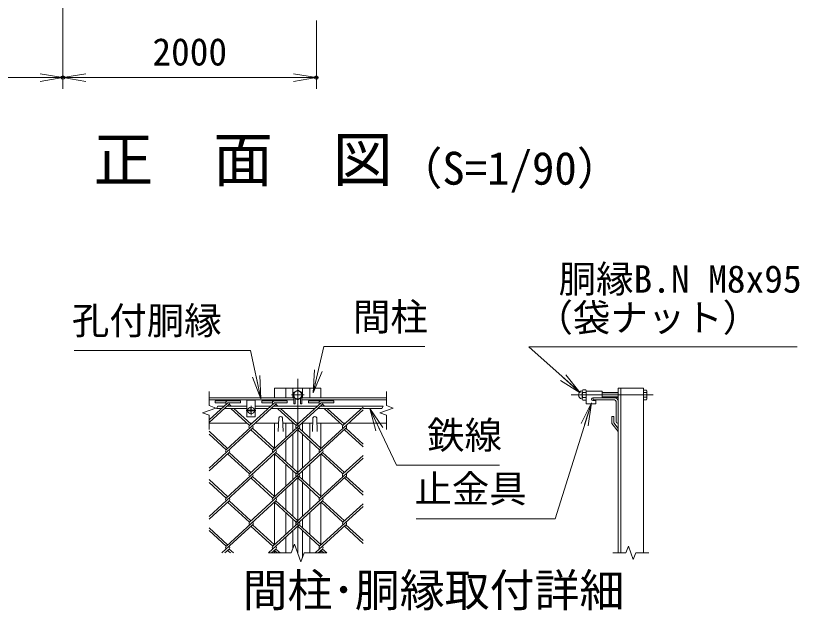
# Model space of a CAD drawing. Units: millimetres at full size; details may follow other scales. Extents: x -18900 to 18900, y -13365 to 13365.
# Drawn here: x -10348 to -4164, y -8800 to -4105 of the extents above; entities that cross this region are included whole.
import ezdxf
from ezdxf.enums import TextEntityAlignment as Align

# ---------------------------------------------------------------- set-up
doc = ezdxf.new("R2010")
doc.units = ezdxf.units.MM
doc.header["$LTSCALE"] = 50
doc.header["$PDMODE"] = 32
doc.header["$PDSIZE"] = 25
doc.linetypes.add('USER1', pattern=[50.8, 31.75, -6.35, 6.35, -6.35])
for name, color, linetype, lineweight in [('0-0_D-STR-TXT', 7, 'Continuous', 13), ('0-1_D-STR1', 1, 'Continuous', 18), ('0-2_D-BMK', 2, 'USER1', 13), ('0-3_D-STR3', 3, 'Continuous', 13), ('0-7_D-STR-DIM', 7, 'Continuous', 13), ('0-8_0', 7, 'Continuous', 18), ('0-A_D-TTL-TXT', 7, 'Continuous', 13), ('0-B_D-STR2', 7, 'Continuous', 13)]:
    doc.layers.add(name, color=color, linetype=linetype, lineweight=lineweight)
doc.layers.add('0-9_Defpoints', color=253, linetype='Continuous')
doc.styles.add('ＭＳ ゴシック', font='')
doc.styles.get('ＭＳ ゴシック').set_extended_font_data('MS Gothic')

# ---------------------------------------------------------------- blocks, each defined once
blk = doc.blocks.new('_Open')
at = {"layer": '0-8_0'}
blk.add_line((-50, 8.33), (0, 0), dxfattribs=at)
blk.add_lwpolyline([(-50, -8.33), (0, 0), (-50, 0)], dxfattribs=at)

msp = doc.modelspace()

# ---------------------------------------------------------------- linework, layer by layer
at = {"layer": '0-0_D-STR-TXT'}
for points in [[(-7118.4, -6717.9), (-7916.34, -6717.9), (-7999.81, -7081.11)], [(-4180.03, -6719.97), (-6299.42, -6719.97), (-5894.76, -7080.63)], [(-9886.47, -6748.17), (-8495.77, -6748.17), (-8413.3, -7127.08)], [(-7187.35, -8077.89), (-6090.17, -8077.89), (-5805.36, -7162.94)], [(-6529.21, -7654.35), (-7343.14, -7654.35), (-7553.74, -7208.38)]]:
    msp.add_lwpolyline(points, dxfattribs=at)
at = {"layer": '0-1_D-STR1'}
for p, q in [((-8304.92, -7046.57), (-7939.92, -7046.57)), ((-8304.92, -7121.57), (-8304.92, -7046.57)), ((-8217.42, -7121.57), (-8217.42, -7046.57)), ((-8159.92, -7046.57), (-8159.92, -7121.57)), ((-8084.92, -7046.57), (-8084.92, -7121.57)), ((-8027.42, -7121.57), (-8027.42, -7046.57)), ((-7939.92, -7121.57), (-7939.92, -7046.57)), ((-5593.8, -8346.57), (-5593.8, -7046.57)), ((-5593.8, -7046.57), (-5393.8, -7046.57)), ((-5573.8, -8346.57), (-5573.8, -7046.57)), ((-5393.8, -8346.57), (-5393.8, -7046.57)), ((-8822.42, -7121.57), (-8153.67, -7121.57)), ((-8822.42, -7136.57), (-8153.67, -7136.57)), ((-8091.17, -7121.57), (-7422.42, -7121.57)), ((-8091.17, -7136.57), (-7422.42, -7136.57)), ((-5793.8, -7121.57), (-5618.8, -7121.57)), ((-5793.8, -7126.57), (-5793.8, -7121.57)), ((-5783.8, -7136.57), (-5631.3, -7136.57)), ((-5608.8, -7159.07), (-5608.8, -7311.57)), ((-5593.8, -7146.57), (-5593.8, -7321.57)), ((-8272.42, -7279.68), (-8276.17, -7387.18)), ((-8242.42, -7279.68), (-8238.67, -7387.18)), ((-8002.42, -7279.68), (-8006.17, -7387.18)), ((-7972.42, -7279.68), (-7968.67, -7387.18)), ((-5643.8, -7269.68), (-5643.8, -7324.68)), ((-5628.8, -7269.68), (-5643.8, -7269.68)), ((-5628.8, -7269.68), (-5628.8, -7319.07)), ((-8822.42, -7321.57), (-8524.52, -7321.57)), ((-8500.84, -7321.57), (-8481.27, -7321.57)), ((-8458.18, -7321.57), (-8273.88, -7321.57)), ((-8304.92, -7518.93), (-8304.92, -7321.57)), ((-8155.88, -7321.57), (-8240.95, -7321.57)), ((-8217.42, -7438.75), (-8217.42, -7321.57)), ((-8159.92, -7321.57), (-8159.92, -7386.06)), ((-8112.63, -7321.57), (-8132.2, -7321.57)), ((-8003.88, -7321.57), (-8089.54, -7321.57)), ((-8084.92, -7321.57), (-8084.92, -7386.6)), ((-8027.42, -7439.29), (-8027.42, -7321.57)), ((-7787.24, -7321.57), (-7970.95, -7321.57)), ((-7939.92, -7519.47), (-7939.92, -7321.57)), ((-7743.99, -7321.57), (-7763.56, -7321.57)), ((-7422.42, -7321.57), (-7720.31, -7321.57)), ((-5643.8, -7324.68), (-5593.8, -7387.18)), ((-5628.8, -7319.07), (-5593.8, -7364.32)), ((-5598.8, -7321.57), (-5593.8, -7321.57)), ((-8159.92, -7407.76), (-8159.92, -7677.32)), ((-8084.92, -7408.3), (-8084.92, -7676.83)), ((-8217.42, -7624.63), (-8217.42, -7460.45)), ((-8027.42, -7624.14), (-8027.42, -7460.99)), ((-8304.92, -7900.13), (-8304.92, -7566.15)), ((-7939.92, -7900.62), (-7939.92, -7565.67)), ((-8217.42, -7819.95), (-8217.42, -7646.33)), ((-8027.42, -7820.44), (-8027.42, -7645.84)), ((-8159.92, -7699.02), (-8159.92, -7767.26)), ((-8084.92, -7698.53), (-8084.92, -7767.75)), ((-8159.92, -7788.96), (-8159.92, -8058.52)), ((-8084.92, -7789.45), (-8084.92, -8058.03)), ((-8217.42, -8005.83), (-8217.42, -7841.65)), ((-8027.42, -8005.34), (-8027.42, -7842.14)), ((-8304.92, -8281.32), (-8304.92, -7947.35)), ((-7939.92, -8281.81), (-7939.92, -7946.86)), ((-8217.42, -8201.15), (-8217.42, -8027.53)), ((-8027.42, -8201.63), (-8027.42, -8027.04)), ((-8159.92, -8080.22), (-8159.92, -8148.46)), ((-8084.92, -8079.73), (-8084.92, -8148.95)), ((-8217.42, -8346.57), (-8217.42, -8222.85)), ((-8159.92, -8170.16), (-8159.92, -8308.65)), ((-8084.92, -8170.65), (-8084.92, -8384.5)), ((-8027.42, -8346.57), (-8027.42, -8223.34)), ((-8304.92, -8346.57), (-8304.92, -8328.55)), ((-7939.92, -8346.57), (-7939.92, -8328.06))]:
    msp.add_line(p, q, dxfattribs=at)
for centre, radius, start, end in [((-5783.8, -7126.57), 10, 180, 270), ((-5631.3, -7159.07), 22.5, 0, 90), ((-5618.8, -7146.57), 25, 0, 90), ((-8257.42, -7285.93), 16.25, 22.61986, 157.38014), ((-7987.42, -7285.93), 16.25, 22.61986, 157.38014), ((-5598.8, -7311.57), 10, 180, 270)]:
    msp.add_arc(centre, radius, start, end, dxfattribs=at)
at = {"layer": '0-2_D-BMK'}
for p, q in [((-8122.42, -6971.57), (-8122.42, -8346.57)), ((-8072.42, -7099.07), (-8172.42, -7099.07)), ((-5964.97, -7099.07), (-5318.8, -7099.07)), ((-8528.25, -7221.57), (-8453.86, -7221.57)), ((-8491.05, -7184.37), (-8491.05, -7258.77))]:
    msp.add_line(p, q, dxfattribs=at)
at = {"layer": '0-3_D-STR3'}
for p, q in [((-5877.55, -7067.9), (-5877.55, -7129.63)), ((-5877.55, -7067.9), (-5877.55, -7129.63)), ((-5850.05, -7058.57), (-5872.55, -7058.57)), ((-5872.55, -7078.82), (-5850.05, -7078.82)), ((-5845.05, -7067.9), (-5845.05, -7129.63)), ((-5845.05, -7067.9), (-5845.05, -7129.63)), ((-5845.05, -7069.07), (-5720.05, -7069.07)), ((-5845.05, -7069.07), (-5845.05, -7169.07)), ((-5720.05, -7069.07), (-5720.05, -7121.57)), ((-5593.8, -7079.07), (-5720.05, -7079.07)), ((-5593.8, -7082.82), (-5720.05, -7082.82)), ((-5393.8, -7061.55), (-5370.78, -7061.55)), ((-5393.8, -7061.55), (-5393.8, -7136.6)), ((-5393.8, -7080.31), (-5370.78, -7080.31)), ((-5367.3, -7067.57), (-5370.78, -7061.55)), ((-5367.3, -7067.57), (-5367.3, -7130.57)), ((-8523.55, -7271.57), (-8523.55, -7141.57)), ((-8153.67, -7118.56), (-8153.67, -7169.07)), ((-8153.67, -7169.07), (-8143.67, -7169.07)), ((-8143.67, -7124.33), (-8143.67, -7169.07)), ((-8101.17, -7124.33), (-8101.17, -7169.07)), ((-8101.17, -7169.07), (-8091.17, -7169.07)), ((-8091.17, -7118.56), (-8091.17, -7169.07)), ((-5872.55, -7119.32), (-5850.05, -7119.32)), ((-5850.05, -7139.57), (-5872.55, -7139.57)), ((-5845.05, -7169.07), (-5770.05, -7169.07)), ((-5793.8, -7121.57), (-5720.05, -7121.57)), ((-5793.8, -7144.07), (-5770.05, -7144.07)), ((-5770.05, -7144.07), (-5770.05, -7169.07)), ((-5593.8, -7115.32), (-5720.05, -7115.32)), ((-5593.8, -7119.07), (-5720.05, -7119.07)), ((-5393.8, -7117.84), (-5370.78, -7117.84)), ((-5393.8, -7136.6), (-5370.78, -7136.6)), ((-5367.3, -7130.57), (-5370.78, -7136.6)), ((-8763.66, -7206.57), (-8724.41, -7206.57)), ((-8752.11, -7186.57), (-8702.58, -7186.57)), ((-8700.72, -7206.57), (-8523.55, -7206.57)), ((-8678.9, -7186.57), (-8523.55, -7186.57)), ((-8500.2, -7219.61), (-8507.8, -7219.74)), ((-8507.8, -7219.74), (-8507.8, -7223.4)), ((-8507.8, -7219.74), (-8507.8, -7223.4)), ((-8500.2, -7223.53), (-8507.8, -7223.4)), ((-8495.56, -7217.25), (-8500.2, -7219.61)), ((-8495.56, -7225.9), (-8500.2, -7223.53)), ((-8495.47, -7217.16), (-8493.02, -7212.55)), ((-8495.47, -7225.99), (-8493.02, -7230.6)), ((-8492.88, -7204.82), (-8493.02, -7212.55)), ((-8492.88, -7238.32), (-8493.02, -7230.6)), ((-8493.01, -7204.82), (-8489.23, -7204.82)), ((-8489.23, -7204.82), (-8489.09, -7212.55)), ((-8489.23, -7238.32), (-8489.09, -7230.6)), ((-8486.64, -7217.16), (-8489.09, -7212.55)), ((-8486.64, -7225.99), (-8489.09, -7230.6)), ((-8486.55, -7217.25), (-8481.91, -7219.61)), ((-8486.55, -7225.9), (-8481.91, -7223.53)), ((-8481.91, -7223.53), (-8474.3, -7223.4)), ((-8458.55, -7186.57), (-8333.94, -7186.57)), ((-8458.55, -7206.57), (-8355.77, -7206.57)), ((-8332.68, -7206.57), (-7987.13, -7206.57)), ((-8310.85, -7186.57), (-7965.3, -7186.57)), ((-7964.04, -7206.57), (-7618.49, -7206.57)), ((-7942.21, -7186.57), (-7448.22, -7186.57)), ((-7607, -7206.57), (-7459.77, -7206.57)), ((-8458.55, -7271.57), (-8523.55, -7271.57)), ((-8492.88, -7238.32), (-8489.23, -7238.32))]:
    msp.add_line(p, q, dxfattribs=at)
msp.add_lwpolyline([(-8089.92, -7080.31), (-8122.42, -7061.55), (-8154.92, -7080.31), (-8154.92, -7117.84), (-8122.42, -7136.6), (-8089.92, -7117.84)], close=True, dxfattribs=at)
for points in [[(-8523.55, -7141.57), (-8458.55, -7141.57), (-8458.55, -7271.57)], [(-8481.91, -7219.61), (-8474.3, -7219.74), (-8474.3, -7223.4)]]:
    msp.add_lwpolyline(points, dxfattribs=at)
for centre, radius in [((-8122.42, -7099.07), 31.25), ((-8491.05, -7221.57), 26.25)]:
    msp.add_circle(centre, radius, dxfattribs=at)
for centre, radius, start, end in [((-5875.05, -7099.07), 32.5, 97.16806, 262.83194), ((-5879.42, -7064.35), 2.5, 277.16806, 350.16084), ((-5864.86, -7068.7), 12.71, 127.21089, 232.78911), ((-5834.04, -7099.07), 43.51, 152.26063, 207.73937), ((-5857.74, -7068.7), 12.71, 307.21089, 52.78911), ((-5888.56, -7099.07), 43.51, 332.26063, 27.73937), ((-5384.49, -7070.93), 16.61, 325.61585, 34.38415), ((-5429.97, -7099.07), 62.1, 342.4121, 17.5879), ((-5879.42, -7133.8), 2.5, 16.57981, 82.83194), ((-5864.8, -7129.45), 12.75, 127.42505, 232.57495), ((-5857.8, -7129.45), 12.75, 307.42505, 52.57495), ((-5793.8, -7132.82), 11.25, 90, 270), ((-5384.49, -7127.22), 16.61, 325.61585, 34.38415)]:
    msp.add_arc(centre, radius, start, end, dxfattribs=at)
at = {"layer": '0-7_D-STR-DIM'}
for p, q in [((-9975.58, -3163.82), (-9975.58, -4683.82)), ((-9975.58, -3163.82), (-9975.58, -4683.82)), ((-7975.58, -4143.82), (-7975.58, -4683.82)), ((-11975.58, -4593.82), (-9975.58, -4593.82)), ((-9975.58, -4593.82), (-7975.58, -4593.82)), ((-8822.42, -7071.57), (-8822.42, -7183.09)), ((-7422.42, -7071.57), (-7422.42, -7183.09)), ((-8875.27, -7240.81), (-8769.56, -7202.33)), ((-8769.56, -7202.33), (-8822.42, -7183.09)), ((-8752.11, -7186.57), (-8763.66, -7206.57)), ((-7448.22, -7186.57), (-7459.77, -7206.57)), ((-8822.42, -7260.05), (-8875.27, -7240.81)), ((-8822.42, -7260.05), (-8822.42, -7371.57)), ((-7422.42, -7260.05), (-7422.42, -7371.57)), ((-8173.72, -8346.57), (-8148.07, -8276.1)), ((-8148.07, -8276.1), (-8096.76, -8417.05)), ((-8173.72, -8346.57), (-8352.42, -8346.57)), ((-8096.76, -8417.05), (-8071.11, -8346.57)), ((-7892.42, -8346.57), (-8071.11, -8346.57)), ((-5635.05, -8346.57), (-5532.28, -8346.57)), ((-5513.04, -8293.72), (-5532.28, -8346.57)), ((-5474.56, -8399.43), (-5513.04, -8293.72)), ((-5455.32, -8346.57), (-5474.56, -8399.43)), ((-5455.32, -8346.57), (-5352.55, -8346.57))]:
    msp.add_line(p, q, dxfattribs=at)
msp.add_lwpolyline([(-7422.42, -7260.05), (-7475.27, -7240.81), (-7369.56, -7202.33), (-7422.42, -7183.09)], dxfattribs=at)
at = {"layer": '0-9_Defpoints'}
for p in [(-9975.58, -4593.82), (-7975.58, -4593.82)]:
    msp.add_point(p, dxfattribs=at)
at = {"layer": '0-B_D-STR2'}
for p, q in [((-8675.37, -7161.64), (-8822.42, -7296.38)), ((-8663.53, -7172.49), (-8822.42, -7318.08)), ((-8775.37, -7161.64), (-8775.37, -7145.64)), ((-8775.37, -7145.64), (-8575.37, -7145.64)), ((-8775.37, -7161.64), (-8691.43, -7161.64)), ((-8295.19, -7172.22), (-8687.48, -7531.69)), ((-8675.37, -7161.64), (-8575.37, -7161.64)), ((-8648.17, -7186.57), (-8663.53, -7172.49)), ((-8575.37, -7161.64), (-8575.37, -7145.64)), ((-8306.73, -7161.64), (-8502.9, -7341.39)), ((-8406.73, -7161.64), (-8406.73, -7145.64)), ((-8406.73, -7145.64), (-8206.73, -7145.64)), ((-8406.73, -7161.64), (-8322.8, -7161.64)), ((-7926.55, -7172.22), (-8318.84, -7531.69)), ((-8306.73, -7161.64), (-8206.73, -7161.64)), ((-8279.53, -7186.57), (-8295.19, -7172.22)), ((-8206.73, -7161.64), (-8206.73, -7145.64)), ((-7937.82, -7161.39), (-8134.26, -7341.39)), ((-8037.82, -7161.39), (-8037.82, -7145.39)), ((-8037.82, -7145.39), (-7837.82, -7145.39)), ((-8037.82, -7161.39), (-7953.88, -7161.39)), ((-7937.82, -7161.39), (-7837.82, -7161.39)), ((-7910.89, -7186.57), (-7926.55, -7172.22)), ((-7837.82, -7161.39), (-7837.82, -7145.39)), ((-8671.85, -7186.57), (-8675.37, -7183.34)), ((-8502.9, -7341.39), (-8650.02, -7206.57)), ((-8491.05, -7330.54), (-8626.34, -7206.57)), ((-8303.21, -7186.57), (-8307.03, -7183.07)), ((-8134.26, -7341.39), (-8281.38, -7206.57)), ((-8122.42, -7330.54), (-8257.7, -7206.57)), ((-7607, -7217.75), (-7949.94, -7531.99)), ((-7934.57, -7186.57), (-7938.39, -7183.07)), ((-7765.62, -7341.39), (-7912.75, -7206.57)), ((-7753.78, -7330.54), (-7889.06, -7206.57)), ((-7607, -7196.04), (-7765.62, -7341.39)), ((-8479.51, -7362.82), (-8822.42, -7677.04)), ((-8675.64, -7520.84), (-8822.42, -7386.35)), ((-8687.48, -7531.69), (-8822.42, -7408.05)), ((-8110.87, -7362.82), (-8503.16, -7722.29)), ((-8318.84, -7531.69), (-8491.32, -7373.64)), ((-8307, -7520.84), (-8479.48, -7362.79)), ((-7742.23, -7362.82), (-8134.52, -7722.29)), ((-7949.94, -7531.99), (-8122.71, -7373.67)), ((-7938.1, -7521.14), (-8110.87, -7362.82)), ((-7607, -7508.44), (-7754.07, -7373.67)), ((-7607, -7486.74), (-7742.23, -7362.82)), ((-8663.8, -7553.39), (-8822.42, -7698.74)), ((-8295.16, -7553.39), (-8687.48, -7912.89)), ((-8503.16, -7722.29), (-8675.64, -7564.24)), ((-8491.32, -7711.44), (-8663.8, -7553.39)), ((-7926.55, -7553.42), (-8318.84, -7912.89)), ((-8134.52, -7722.29), (-8307, -7564.24)), ((-8122.68, -7711.44), (-8295.16, -7553.39)), ((-7607, -7598.4), (-7950.2, -7912.89)), ((-7765.91, -7722.32), (-7937.36, -7565.22)), ((-7754.07, -7711.47), (-7926.55, -7553.42)), ((-7607, -7576.7), (-7765.91, -7722.32)), ((-8479.48, -7743.99), (-8822.42, -8058.23)), ((-8675.64, -7902.04), (-8822.42, -7767.54)), ((-8687.48, -7912.89), (-8822.42, -7789.24)), ((-8110.84, -7743.99), (-8503.16, -8103.49)), ((-8318.84, -7912.89), (-8490.29, -7755.79)), ((-8307, -7902.04), (-8479.48, -7743.99)), ((-7742.23, -7744.02), (-8134.52, -8103.49)), ((-7950.2, -7912.89), (-8122.68, -7754.84)), ((-7938.36, -7902.04), (-8110.84, -7743.99)), ((-7607, -7889.64), (-7754.07, -7754.87)), ((-7607, -7867.93), (-7742.23, -7744.02)), ((-8663.8, -7934.59), (-8822.42, -8079.94)), ((-8295.16, -7934.59), (-8685.45, -8292.22)), ((-8503.16, -8103.49), (-8675.64, -7945.44)), ((-8491.32, -8092.64), (-8663.8, -7934.59)), ((-7926.52, -7934.59), (-8318.84, -8294.09)), ((-8134.52, -8103.49), (-8307, -7945.44)), ((-8122.68, -8092.64), (-8295.16, -7934.59)), ((-7765.88, -8103.49), (-7938.36, -7945.44)), ((-7754.04, -8092.64), (-7926.52, -7934.59)), ((-7607, -7957.9), (-7765.88, -8103.49)), ((-7607, -7979.6), (-7950.23, -8294.11)), ((-8675.64, -8283.24), (-8822.42, -8148.74)), ((-8479.48, -8125.19), (-8721.08, -8346.57)), ((-8318.84, -8294.09), (-8490.29, -8136.99)), ((-8307, -8283.24), (-8479.48, -8125.19)), ((-8110.84, -8125.19), (-8352.44, -8346.57)), ((-7950.2, -8294.09), (-8122.68, -8136.04)), ((-7938.36, -8283.24), (-8110.84, -8125.19)), ((-7607, -8270.83), (-7754.07, -8136.07)), ((-8687.48, -8294.08), (-8822.42, -8170.44)), ((-8663.8, -8315.79), (-8697.39, -8346.57)), ((-8653.89, -8346.57), (-8675.64, -8326.64)), ((-8630.2, -8346.57), (-8663.8, -8315.79)), ((-8295.16, -8315.79), (-8328.76, -8346.57)), ((-8285.25, -8346.57), (-8307, -8326.64)), ((-8261.56, -8346.57), (-8295.16, -8315.79)), ((-7926.52, -8315.79), (-7960.12, -8346.57)), ((-7916.61, -8346.57), (-7938.36, -8326.64)), ((-7892.93, -8346.57), (-7926.52, -8315.79))]:
    msp.add_line(p, q, dxfattribs=at)
msp.add_lwpolyline([(-7607, -8249.13), (-7742.23, -8125.22), (-7983.8, -8346.57)], dxfattribs=at)
for centre, start, end in [((-8675.37, -7161.64), 95, 222.5), ((-8675.37, -7161.64), 317.5, 0), ((-8306.73, -7161.64), 85, 222.5), ((-8306.73, -7161.64), 317.5, 0), ((-7937.82, -7161.39), 85, 222.5), ((-7938.1, -7161.64), 317.5, 0.89905), ((-8491.05, -7352.24), 137.5, 222.5), ((-8491.05, -7352.24), 317.5, 42.5), ((-8122.42, -7352.24), 137.5, 222.5), ((-8122.42, -7352.24), 317.5, 42.5), ((-7753.78, -7352.24), 137.5, 222.5), ((-7753.78, -7352.24), 317.5, 42.5), ((-8675.37, -7542.84), 137.5, 222.5), ((-8675.37, -7542.84), 317.5, 42.5), ((-8306.73, -7542.84), 137.5, 222.5), ((-8306.73, -7542.84), 317.5, 42.5), ((-7938.1, -7542.84), 137.5, 222.5), ((-7938.1, -7542.84), 317.5, 42.5), ((-8491.32, -7733.14), 137.5, 222.5), ((-8491.32, -7733.14), 317.5, 42.5), ((-8122.42, -7733.44), 137.5, 222.5), ((-8122.42, -7733.44), 317.5, 42.5), ((-7753.78, -7733.44), 137.5, 222.5), ((-7753.78, -7733.44), 317.5, 42.5), ((-8675.67, -7923.77), 137.5, 222.5), ((-8675.67, -7923.77), 317.5, 42.5), ((-8307.03, -7923.77), 137.5, 222.5), ((-8307.03, -7923.77), 317.5, 42.5), ((-7938.39, -7923.77), 137.5, 222.5), ((-7938.39, -7923.77), 317.5, 42.5), ((-8490.29, -8115.28), 137.5, 222.5), ((-8490.29, -8115.28), 317.5, 42.5), ((-8121.38, -8115.58), 137.5, 222.5), ((-8121.38, -8115.58), 317.5, 42.5), ((-7752.74, -8115.58), 137.5, 222.5), ((-7752.74, -8115.58), 317.5, 42.5), ((-8675.67, -8304.96), 137.5, 222.5), ((-8675.67, -8304.96), 317.5, 42.5), ((-8307.03, -8304.96), 137.5, 222.5), ((-8307.03, -8304.96), 317.5, 42.5), ((-7938.39, -8304.96), 137.5, 222.5), ((-7938.39, -8304.96), 317.5, 42.5)]:
    msp.add_arc(centre, 16.06, start, end, dxfattribs=at)

# ---------------------------------------------------------------- block references
at = {"layer": '0-0_D-STR-TXT', "xscale": 3.6, "yscale": 3.6}
for p, rotation in [((-8000.26, -7083.05), 257.05652), ((-8412.87, -7129.04), 282.27872), ((-5893.27, -7081.96), 318.28965), ((-5804.77, -7161.04), 72.70943), ((-7554.6, -7206.57), 115.27885)]:
    msp.add_blockref('_Open', p, dxfattribs=dict(at, rotation=rotation))
at = {"layer": '0-7_D-STR-DIM', "xscale": 3.6, "yscale": 3.6}
for p in [(-9975.58, -4593.82), (-7975.58, -4593.82)]:
    msp.add_blockref('_Open', p, dxfattribs=at)
at = {"layer": '0-7_D-STR-DIM', "xscale": 3.6, "yscale": 3.6, "rotation": 180}
msp.add_blockref('_Open', (-9975.58, -4593.82), dxfattribs=at)

# ---------------------------------------------------------------- texts
at = {"layer": '0-0_D-STR-TXT', "style": 'ＭＳ ゴシック'}
for s, p in [('胴縁B.N M8x95', (-6063.41, -6356.71)), ('間柱', (-7687.18, -6656.13)), ('（袋ナット）', (-6246.15, -6662.19)), ('孔付胴縁', (-9904.74, -6685.26)), ('鉄線', (-7101.42, -7589.72)), ('止金具', (-7202.2, -8013.83))]:
    msp.add_text(s, height=216.6, dxfattribs=at).set_placement(p, align=Align.BOTTOM_LEFT)
at = {"layer": '0-7_D-STR-DIM', "style": 'ＭＳ ゴシック'}
msp.add_text('2000', height=216.6, dxfattribs=at).set_placement((-9269.29, -4563.45), align=Align.BOTTOM_LEFT)
at = {"layer": '0-A_D-TTL-TXT', "style": 'ＭＳ ゴシック'}
for s, height, p in [('正\u3000面\u3000図', 346.4, (-9734.95, -5517.69)), ('（S=1/90）', 259.9, (-7335.67, -5517.48)), ('間柱･胴縁取付詳細', 259.9, (-8558.27, -8848.52))]:
    msp.add_text(s, height=height, dxfattribs=at).set_placement(p, align=Align.BOTTOM_LEFT)

doc.saveas('drawing.dxf')
